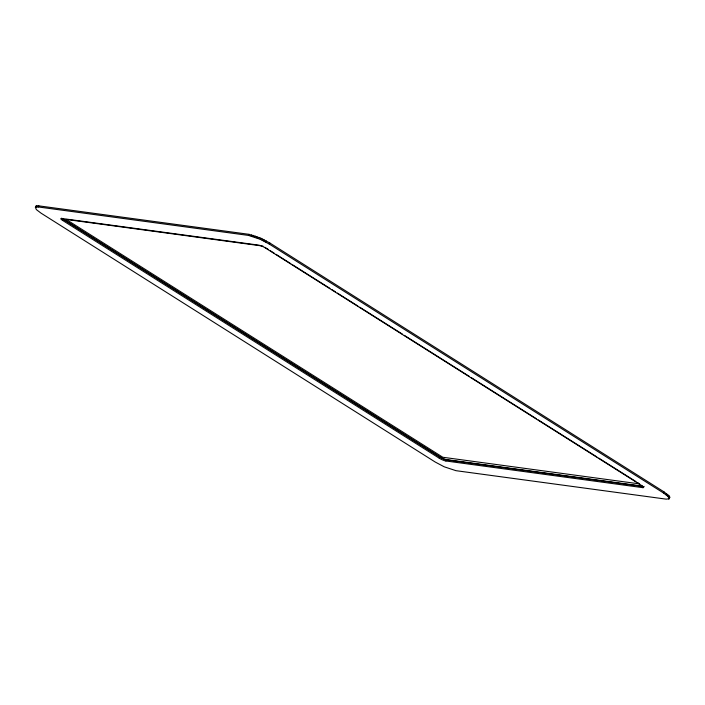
<?xml version="1.0" encoding="UTF-8"?>
<svg xmlns="http://www.w3.org/2000/svg" width="705" height="705" viewBox="0 0 705 705"><rect width="100%" height="100%" fill="white"/><g stroke="black" fill="none" stroke-linecap="round" stroke-linejoin="round"><path stroke-width="1.06" d="M35.373 207.349L36.387 209.614L41.057 213.166L435.223 462.039L444.229 466.807L455.959 470.676L666.19 499.14L669.107 498.752L669.75 497.245L669.239 496.1L663.943 491.834L269.777 242.961L260.771 238.193L249.041 234.324L38.81 205.86L36.263 205.966L35.373 207.349L38.29 206.962L248.53 235.426L260.251 239.295L269.257 244.062L663.431 492.936L668.102 496.479L669.107 498.752M35.893 206.248L35.893 207.173M35.752 207.059L36.263 205.966M36.369 206.9L36.88 205.798M38.29 206.962L38.81 205.86M644.15 486.415A5.164 1.022 25.2 0 1 643.224 486.538L642.704 487.64L445.877 460.982A5.164 1.022 25.2 0 1 439.294 458.241L62.648 220.436L63.3 219.061A5.164 1.022 25.2 0 1 62.428 218.462M248.53 235.426L249.041 234.324M251.253 235.999L251.773 234.897M252.857 236.457L253.377 235.355M254.593 237.03L255.113 235.928M256.426 237.7L256.946 236.598M258.321 238.457L258.841 237.365M260.251 239.295L260.771 238.193M262.181 240.194L262.701 239.092M264.075 241.128L264.595 240.026M265.908 242.097L266.428 240.995M269.257 244.062L269.777 242.961M439.294 458.241L439.92 456.858L63.3 219.061M445.877 460.982L446.529 459.607L642.264 486.115M663.431 492.936L663.943 491.834M666.163 494.813L666.683 493.712M667.238 495.685L667.758 494.584M668.102 496.479L668.613 495.386M668.719 497.201L669.239 496.1M669.107 497.827L669.618 496.725M668.737 499.034L669.627 497.651M669.23 498.347L669.75 497.245M262.983 246.098L66.147 219.44L442.793 457.254L639.629 483.903L637.769 482.731M643.224 486.538L446.397 459.889A5.164 1.022 25.2 0 1 439.814 457.148L63.168 219.334A5.164 1.022 25.2 0 1 61.688 218.206M264.842 247.27L268.561 249.614M270.42 250.795L274.139 253.139M275.999 254.311L290.883 263.714M292.742 264.886L329.94 288.371M331.799 289.543L335.518 291.896M337.378 293.068L357.84 305.988M359.7 307.16L402.476 334.17M404.335 335.351L469.442 376.452M471.301 377.624L536.399 418.726M538.259 419.907L596.844 456.893M598.704 458.074L635.91 481.559M62.648 220.436A5.164 1.022 25.2 0 1 61.776 218.462L258.603 245.111A5.164 1.022 25.2 0 1 265.186 247.852L641.832 485.666A5.164 1.022 25.2 0 1 642.704 487.64M446.529 459.607A5.164 1.022 25.2 0 1 439.946 456.866"/></g></svg>
